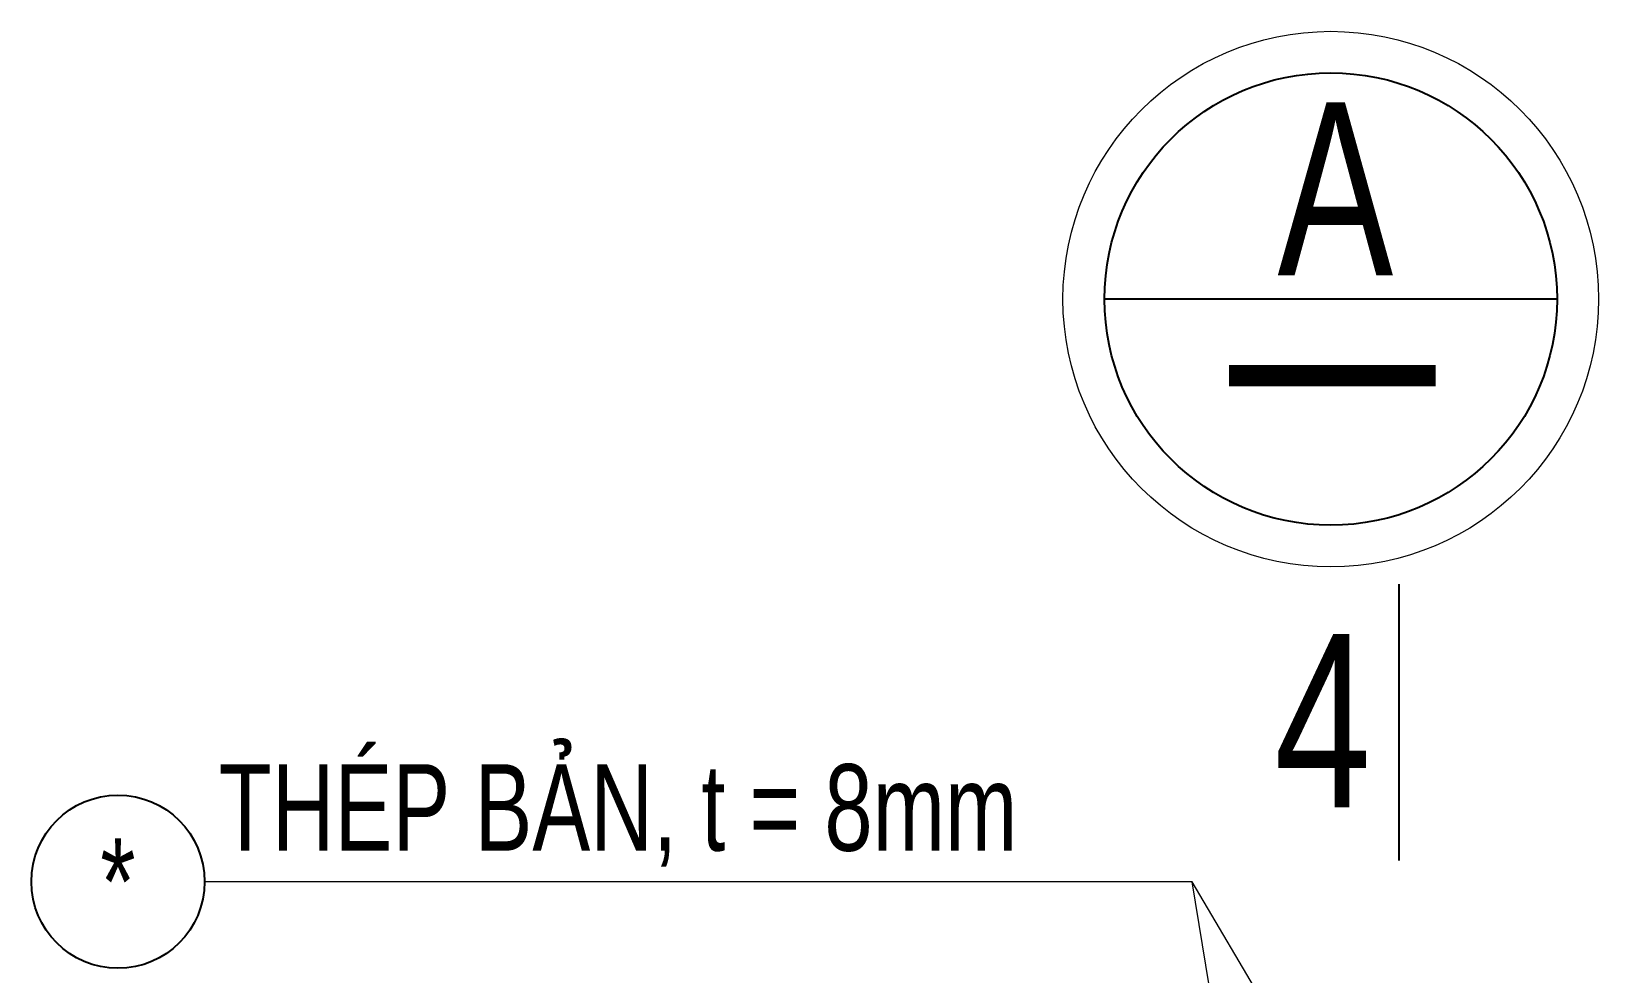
# Model space of a CAD drawing. Header units: millimetres. Extents: x -121190 to 167528, y -50070 to 22631.
# Drawn here: x -55920 to -51395, y 7142 to 9864 of the extents above; entities that cross this region are included whole.
import ezdxf
from ezdxf.enums import TextEntityAlignment as Align

# ---------------------------------------------------------------- set-up
doc = ezdxf.new("R2010")
doc.units = ezdxf.units.MM
doc.header["$MEASUREMENT"] = 0
doc.layers.add('06.TEXT', color=2, linetype='Continuous')
doc.layers.add('14.STEELNUM', color=254, linetype='Continuous')
doc.layers.add('CDC_03.BORDER', color=3, linetype='Continuous', lineweight=25)
doc.layers.add('CDC_11.NOTE', color=8, linetype='Continuous', lineweight=18)
doc.styles.add('ARIAL', font='arial.ttf', dxfattribs={"width": 0.6})
doc.styles.add('SMTEXT', font='3t-unicode.shx', dxfattribs={"width": 0.75})
doc.styles.get("Standard").update_dxf_attribs({"font": 'txt_____.ttf'})
doc.dimstyles.new('DIM 1-100', dxfattribs={"dimscale": 100, "dimtxt": 4, "dimasz": 1.5, "dimexe": 1, "dimexo": 0, "dimgap": 1, "dimtad": 1, "dimdec": 0, "dimdsep": 46, "dimtxsty": 'Standard', "dimblk": 'ARCHTICK', "dimcen": 0, "dimdle": 1, "dimclrd": 256, "dimclre": 256, "dimclrt": 7, "dimazin": 2, "dimtp": 0.1, "dimtm": 0.1, "dimtfac": 0.71, "dimtdec": 0, "dimtofl": 0, "dimtmove": 2, "dimatfit": 3, "dimfxl": 1, "dimtolj": 1, "dimlwd": -1, "dimlwe": -1, "dimarcsym": 0})

# ---------------------------------------------------------------- blocks, each defined once
blk = doc.blocks.new('_ArchTick')
at = {"color": 0, "linetype": 'ByBlock', "const_width": 0.15}
blk.add_lwpolyline([(-0.5, -0.5), (0.5, 0.5)], dxfattribs=at)

msp = doc.modelspace()

# ---------------------------------------------------------------- linework, layer by layer
at = {"layer": '06.TEXT', "linetype": 'ByBlock'}
msp.add_line((-51971.7, 8267.3), (-51971.7, 7469.1), dxfattribs=at)
at = {"layer": '14.STEELNUM', "linetype": 'ByBlock'}
msp.add_circle((-55669.7, 7408), 250, dxfattribs=at)
at = {"layer": 'CDC_03.BORDER'}
msp.add_line((-51514.7, 9090.9), (-52821.3, 9090.9), dxfattribs=at)
at = {"layer": 'CDC_03.BORDER', "const_width": 61.7}
msp.add_lwpolyline([(-52462.2, 8869.5), (-51865.6, 8869.5)], dxfattribs=at)
at = {"layer": 'CDC_03.BORDER'}
msp.add_circle((-52168, 9090.9), 653.3, dxfattribs=at)
at = {"layer": 'CDC_11.NOTE'}
msp.add_circle((-52168, 9090.9), 773.3, dxfattribs=at)

# ---------------------------------------------------------------- texts
at = {"layer": '06.TEXT', "linetype": 'ByBlock', "style": 'SMTEXT', "width": 0.75}
for s, p in [('A', (-52154.9, 9409)), ('4', (-52191.2, 7873.1))]:
    msp.add_text(s, height=500, dxfattribs=at).set_placement(p, align=Align.MIDDLE)
at = {"layer": '06.TEXT', "style": 'SMTEXT', "width": 0.75}
msp.add_text('THÉP BẢN, t = 8mm', height=250, dxfattribs=at).set_placement((-55378.8, 7497.5))
at = {"layer": '14.STEELNUM', "linetype": 'ByBlock', "style": 'ARIAL', "width": 0.75}
msp.add_text('*', height=250, dxfattribs=at).set_placement((-55669.7, 7408), align=Align.MIDDLE)

# ---------------------------------------------------------------- leaders
at = {"layer": 'CDC_11.NOTE'}
for points in [[(-51961.8, 6380.1), (-52567.9, 7408), (-55419.7, 7408)], [(-52210.3, 5211.8), (-52567.9, 7408), (-55419.7, 7408)]]:
    msp.add_leader(points, dimstyle='DIM 1-100', dxfattribs=at)

doc.saveas('drawing.dxf')
